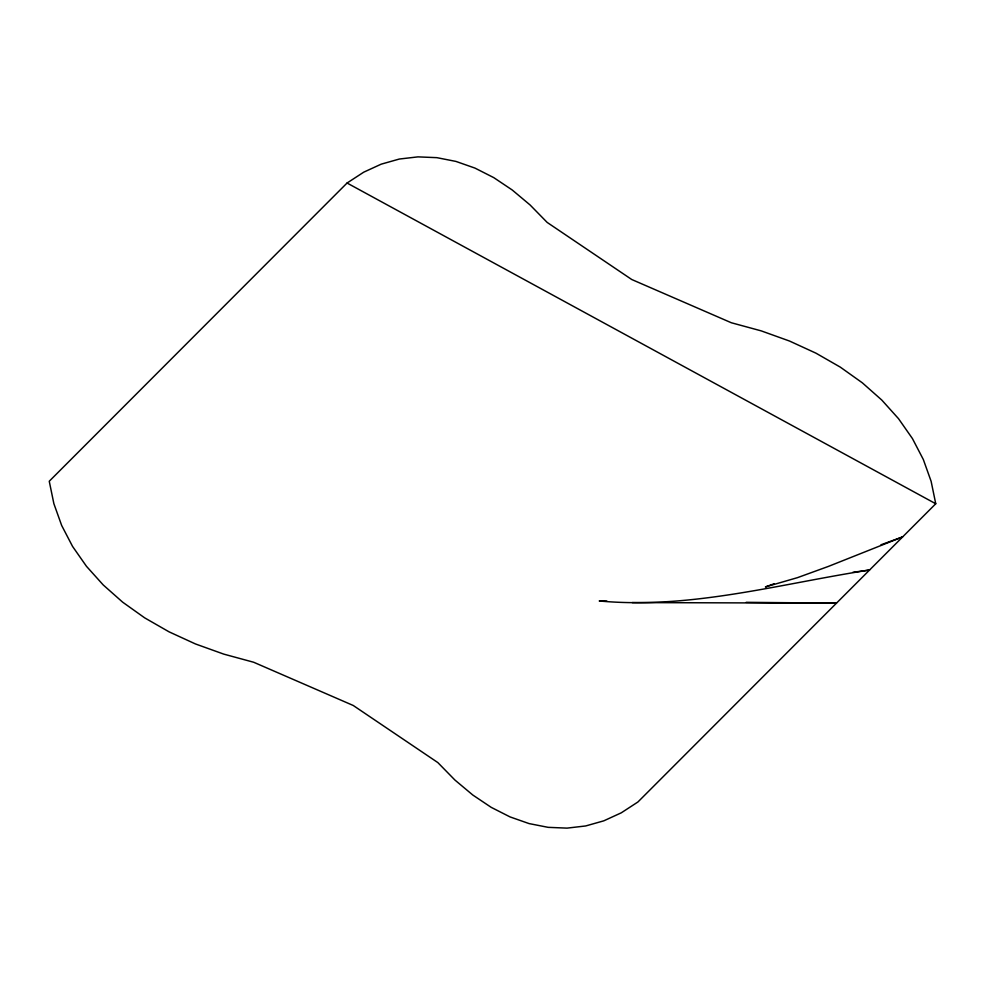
<?xml version="1.0" encoding="UTF-8"?>
<svg xmlns="http://www.w3.org/2000/svg" width="985" height="985" viewBox="0 0 985 985"><rect width="100%" height="100%" fill="white"/><g stroke="black" fill="none" stroke-linecap="round" stroke-linejoin="round"><path stroke-width="1.48" d="M347.065 183.025L49.25 481.246L53.879 503.692L61.673 525.485L72.558 546.416L86.458 566.301L103.216 584.942L122.682 602.192L144.696 617.866L169.038 631.828L195.473 643.956L223.78 654.126L253.687 662.252L353.246 705.482L437.833 762.575L454.959 780.071L472.825 795.043L491.232 807.368L510.045 816.91L529.068 823.583L548.128 827.338L567.052 828.126L585.669 825.959L603.793 820.837L621.276 812.822L637.935 801.975L935.75 503.754L931.12 481.308L923.327 459.515L912.442 438.584L898.542 418.699L881.784 400.058L862.318 382.808L840.303 367.134L815.962 353.172L789.527 341.044L761.22 330.874L731.313 322.748L631.754 279.518L547.167 222.425L530.041 204.929L512.175 189.957L493.768 177.632L474.955 168.09L455.932 161.417L436.872 157.662L417.948 156.874L399.331 159.041L381.207 164.163L363.724 172.178L347.065 183.025L935.75 503.754M774.062 583.773L765.394 586.937L797.444 577.666L828.41 566.412L902.654 536.887L880.984 544.791M852.838 572.322L869.57 570.019C780.145 583.797 690.559 609.481 599.212 600.973L606.858 601.047M632.198 602.586L836.474 603.152L746.162 602.327"/></g></svg>
